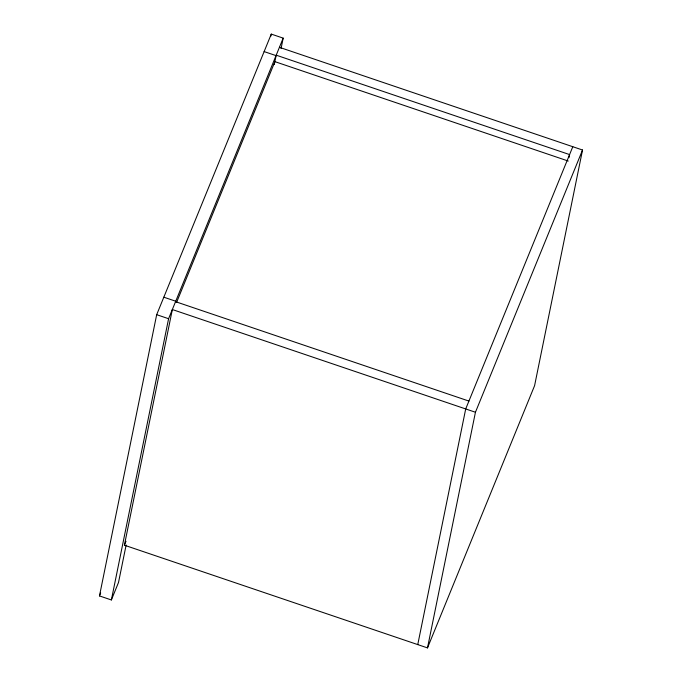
<?xml version="1.0" encoding="UTF-8"?>
<svg xmlns="http://www.w3.org/2000/svg" width="682" height="682" viewBox="0 0 682 682"><rect width="100%" height="100%" fill="white"/><g stroke="black" fill="none" stroke-linecap="round" stroke-linejoin="round"><path stroke-width="1.02" d="M126.144 544.978L118.515 582.471L111.371 599.955L99.47 595.923L156.681 314.683L271.274 34.1L283.175 38.132L281.061 48.55M111.371 599.955L168.59 318.716L283.175 38.132M124.397 545.199L172.341 309.534L475.439 412.243L427.495 647.9L124.397 545.199L126 541.261M270.848 36.18L271.274 34.1M274.215 64.568L276.219 55.182L569.581 154.584L568.941 157.713M417.759 644.601L465.704 408.944L572.795 146.715M279.432 47.314L582.53 150.014L534.586 385.671L427.495 647.9M176.655 302.22L274.906 61.644L568.259 161.046M99.47 595.923L100.655 593.008M475.439 412.243L582.53 150.014M264.13 51.585L276.04 55.617M163.825 297.199L175.734 301.231M175.555 301.674L468.918 401.076M156.681 314.683L168.59 318.716"/></g></svg>
